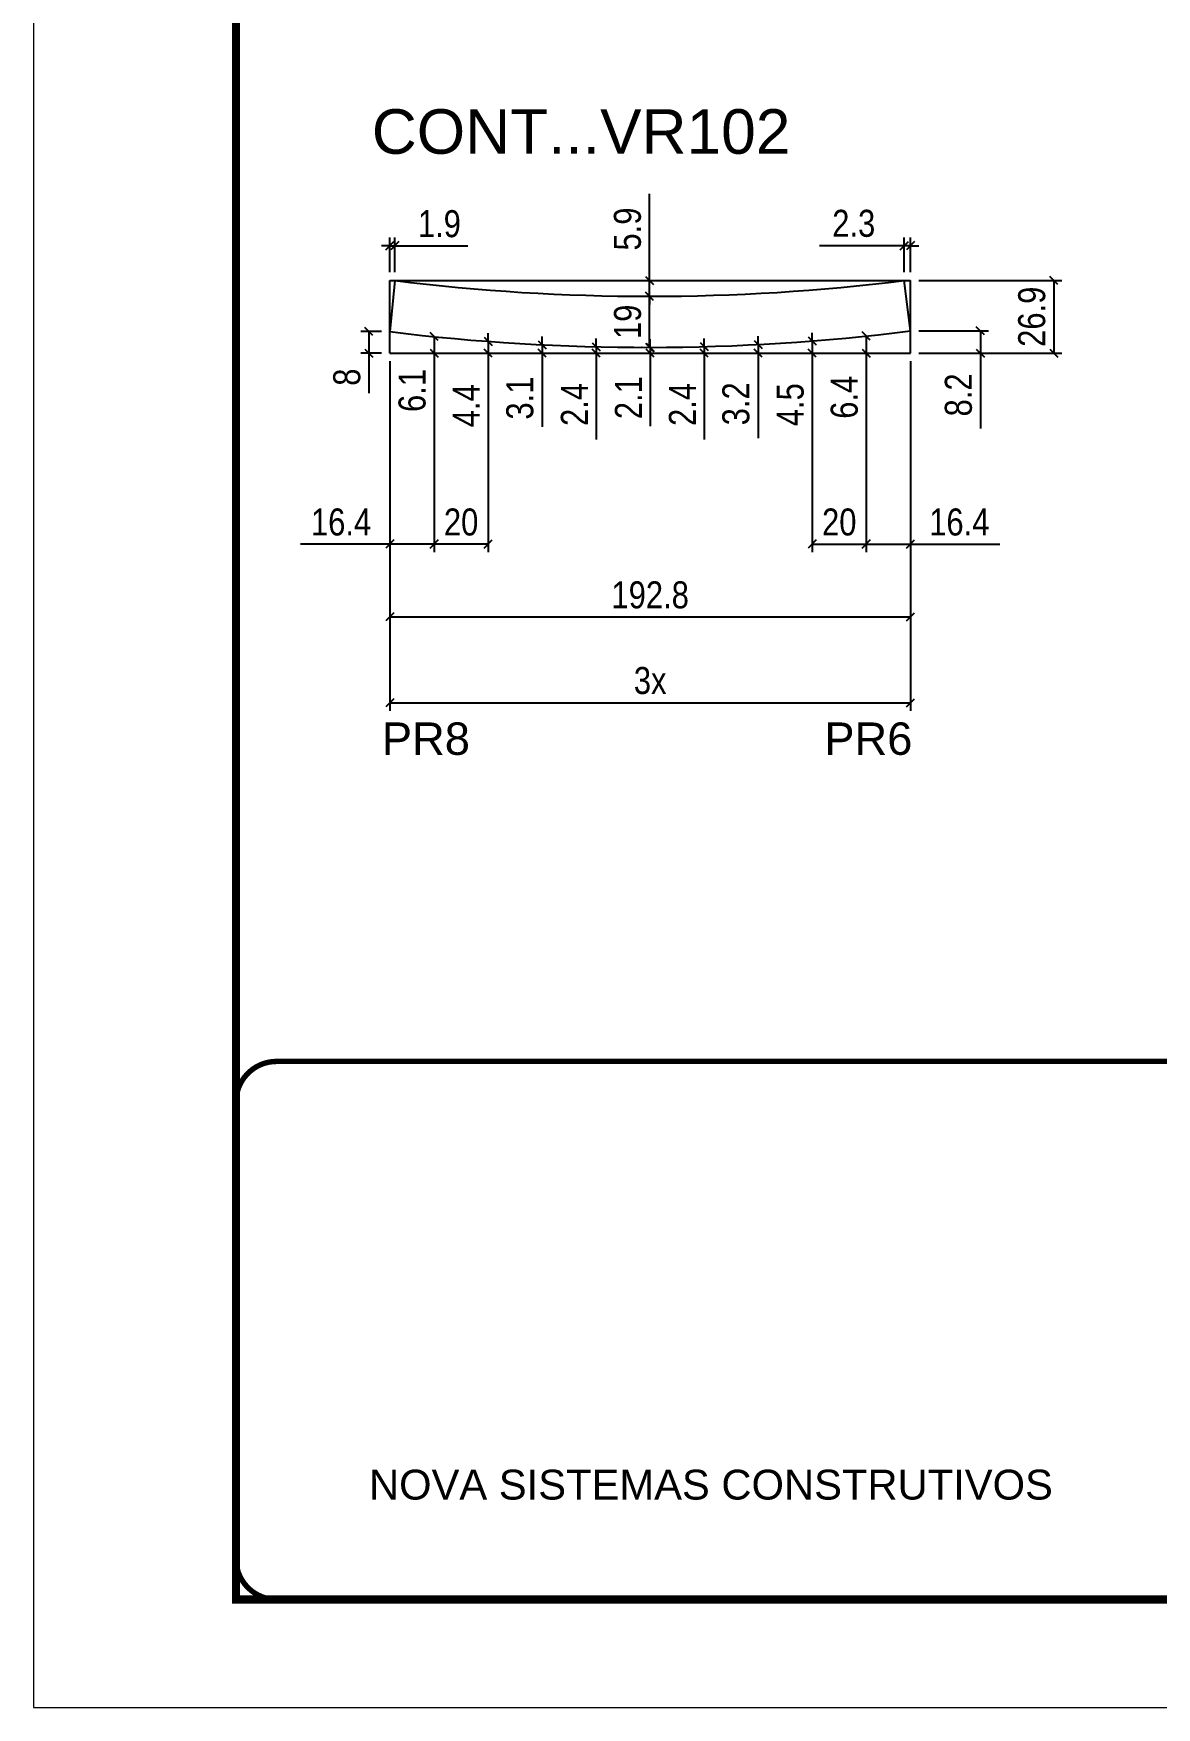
# Model space of a CAD drawing. Extents: x 2815 to 9069, y 548 to 5044.
# Drawn here: x 2815 to 3231, y 548 to 1168 of the extents above; entities that cross this region are included whole.
import ezdxf

# ---------------------------------------------------------------- set-up
doc = ezdxf.new("R2010")
doc.units = 0
doc.linetypes.add('CONTINUO', pattern=[0])
doc.linetypes.add('DASHED', pattern=[0.75, 0.5, -0.25])
for name, color, linetype in [('5', 5, 'Continuous'), ('Cotas', 1, 'Continuous'), ('NOMENCLATURA', 7, 'Continuous'), ('Painéis', 200, 'Continuous')]:
    doc.layers.add(name, color=color, linetype=linetype)
doc.layers.add('Folhas', color=255, linetype='Continuous', lineweight=9)
doc.layers.add('SARRAFO DE PRESSAO', color=251, linetype='DASHED', lineweight=9)
doc.styles.add('ARIAL', font='arial.ttf')
doc.styles.add('COTA TECNICA-50', font='techl___.ttf', dxfattribs={"height": 10})
doc.styles.get("Standard").update_dxf_attribs({"font": 'arial.ttf'})
doc.dimstyles.new('COTA PAINEL-50', dxfattribs={"dimtxt": 10, "dimasz": 3, "dimexe": 3, "dimexo": 3, "dimgap": 3, "dimtad": 1, "dimdec": 1, "dimzin": 12, "dimdsep": 46, "dimtxsty": 'COTA TECNICA-50', "dimblk1": 'OBLIQUE', "dimblk2": 'OBLIQUE', "dimsah": 1, "dimcen": 0.9, "dimclrd": 4, "dimclre": 4, "dimclrt": 240, "dimadec": 1, "dimazin": 3, "dimtfac": 1, "dimtdec": 1, "dimtmove": 0, "dimatfit": 3, "dimfxl": 1, "dimtolj": 1, "dimtzin": 12, "dimarcsym": 0})

# ---------------------------------------------------------------- blocks, each defined once
blk = doc.blocks.new('9999999999')
at = {"color": 30, "linetype": 'CONTINUO', "const_width": 2}
blk.add_lwpolyline([(99583.98, 34230.21), (99583.98, 34414.45, 0.414214), (99568.98, 34429.45), (98228.98, 34429.45, 0.414214), (98213.98, 34414.45), (98213.98, 34245.21, 0.414214), (98228.98, 34230.21), (99583.98, 34230.21)], format="xyb", dxfattribs=at)
at = {"layer": 'Folhas'}
blk.add_lwpolyline([(98138.98, 34190.21), (99623.98, 34190.21), (99623.98, 35240.21), (98138.98, 35240.21)], close=True, dxfattribs=at)
at = {"layer": 'Folhas', "color": 30, "const_width": 3}
blk.add_lwpolyline([(98213.98, 34230.21), (99583.98, 34230.21), (99583.98, 35200.21), (98213.98, 35200.21)], close=True, dxfattribs=at)
at = {"color": 7, "linetype": 'Continuous', "ltscale": 5, "style": 'ARIAL'}
blk.add_text('NOVA SISTEMAS CONSTRUTIVOS', height=11.0592, dxfattribs=at).set_placement((98263.19, 34267.21))
blk = doc.blocks.new('_Oblique')
at = {"color": 0, "linetype": 'ByBlock', "lineweight": -2}
blk.add_line((-0.5, -0.5), (0.5, 0.5), dxfattribs=at)
blk = doc.blocks.new('*D208')
at = {"layer": 'Cotas', "color": 4, "linetype": 'ByBlock', "lineweight": -2, "transparency": 16777216}
for p, q in [((2947.39, 1046.33), (2947.39, 948.64)), ((3140.23, 1046.33), (3140.23, 948.64)), ((2947.39, 951.64), (3140.23, 951.64))]:
    blk.add_line(p, q, dxfattribs=at)
at = {"layer": 'Defpoints', "color": 0, "linetype": 'ByBlock', "transparency": 16777216}
for p in [(2947.39, 1049.33), (3140.23, 1049.33), (3140.23, 951.64)]:
    blk.add_point(p, dxfattribs=at)
at = {"layer": 'Cotas', "color": 4, "linetype": 'ByBlock', "lineweight": -2, "transparency": 16777216, "xscale": 3, "yscale": 3, "zscale": 3, "rotation": 180}
blk.add_blockref('_Oblique', (2947.39, 951.64), dxfattribs=at)
at = {"layer": 'Cotas', "color": 4, "linetype": 'ByBlock', "lineweight": -2, "transparency": 16777216, "xscale": 3, "yscale": 3, "zscale": 3}
blk.add_blockref('_Oblique', (3140.23, 951.64), dxfattribs=at)
at = {"layer": 'Cotas', "color": 240, "linetype": 'ByBlock', "transparency": 16777216, "insert": (3043.81, 959.74), "char_height": 10, "attachment_point": 5, "style": 'COTA TECNICA-50'}
blk.add_mtext('\\A1;192.8', dxfattribs=at)
blk = doc.blocks.new('*D209')
at = {"layer": 'Cotas', "color": 4, "linetype": 'ByBlock', "lineweight": -2, "transparency": 16777216}
for p, q in [((2944.39, 1057.3), (2936.63, 1057.3)), ((2939.63, 1057.3), (2939.63, 1049.33)), ((2944.39, 1049.33), (2936.63, 1049.33)), ((2939.63, 1049.33), (2939.63, 1034.51))]:
    blk.add_line(p, q, dxfattribs=at)
at = {"layer": 'Defpoints', "color": 0, "linetype": 'ByBlock', "transparency": 16777216}
for p in [(2947.39, 1057.3), (2939.63, 1049.33), (2947.39, 1049.33)]:
    blk.add_point(p, dxfattribs=at)
at = {"layer": 'Cotas', "color": 4, "linetype": 'ByBlock', "lineweight": -2, "transparency": 16777216, "xscale": 3, "yscale": 3, "zscale": 3}
for p, rotation in [((2939.63, 1057.3), 90), ((2939.63, 1049.33), 270)]:
    blk.add_blockref('_Oblique', p, dxfattribs=dict(at, rotation=rotation))
at = {"layer": 'Cotas', "color": 240, "linetype": 'ByBlock', "transparency": 16777216, "insert": (2931.53, 1040.42), "char_height": 10, "attachment_point": 5, "rotation": 90, "style": 'COTA TECNICA-50'}
blk.add_mtext('\\A1;8', dxfattribs=at)
blk = doc.blocks.new('*D210')
at = {"layer": 'Cotas', "color": 4, "linetype": 'ByBlock', "lineweight": -2, "transparency": 16777216}
for p, q in [((3143.23, 1057.57), (3169.05, 1057.57)), ((3166.05, 1057.57), (3166.05, 1049.33)), ((3143.23, 1049.33), (3169.05, 1049.33)), ((3166.05, 1049.33), (3166.05, 1021.38))]:
    blk.add_line(p, q, dxfattribs=at)
at = {"layer": 'Defpoints', "color": 0, "linetype": 'ByBlock', "transparency": 16777216}
for p in [(3140.23, 1057.57), (3140.23, 1049.33), (3166.05, 1049.33)]:
    blk.add_point(p, dxfattribs=at)
at = {"layer": 'Cotas', "color": 4, "linetype": 'ByBlock', "lineweight": -2, "transparency": 16777216, "xscale": 3, "yscale": 3, "zscale": 3}
for p, rotation in [((3166.05, 1057.57), 90), ((3166.05, 1049.33), 270)]:
    blk.add_blockref('_Oblique', p, dxfattribs=dict(at, rotation=rotation))
at = {"layer": 'Cotas', "color": 240, "linetype": 'ByBlock', "transparency": 16777216, "insert": (3157.96, 1033.85), "char_height": 10, "attachment_point": 5, "rotation": 90, "style": 'COTA TECNICA-50'}
blk.add_mtext('\\A1;8.2', dxfattribs=at)
blk = doc.blocks.new('*D211')
at = {"layer": 'Cotas', "color": 4, "linetype": 'ByBlock', "lineweight": -2, "transparency": 16777216}
for p, q in [((3143.23, 1076.25), (3196.25, 1076.25)), ((3193.25, 1076.25), (3193.25, 1049.33)), ((3143.23, 1049.33), (3196.25, 1049.33))]:
    blk.add_line(p, q, dxfattribs=at)
at = {"layer": 'Defpoints', "color": 0, "linetype": 'ByBlock', "transparency": 16777216}
for p in [(3140.23, 1076.25), (3140.23, 1049.33), (3193.25, 1049.33)]:
    blk.add_point(p, dxfattribs=at)
at = {"layer": 'Cotas', "color": 4, "linetype": 'ByBlock', "lineweight": -2, "transparency": 16777216, "xscale": 3, "yscale": 3, "zscale": 3}
for p, rotation in [((3193.25, 1076.25), 90), ((3193.25, 1049.33), 270)]:
    blk.add_blockref('_Oblique', p, dxfattribs=dict(at, rotation=rotation))
at = {"layer": 'Cotas', "color": 240, "linetype": 'ByBlock', "transparency": 16777216, "insert": (3185.12, 1062.79), "char_height": 10, "attachment_point": 5, "rotation": 90, "style": 'COTA TECNICA-50'}
blk.add_mtext('\\A1;26.9', dxfattribs=at)
blk = doc.blocks.new('*D212')
at = {"layer": 'Cotas', "color": 4, "linetype": 'ByBlock', "lineweight": -2, "transparency": 16777216}
for p, q in [((2947.39, 1079.25), (2947.39, 1092.1)), ((2949.25, 1079.25), (2949.25, 1092.1)), ((2947.39, 1089.1), (2944.39, 1089.1)), ((2947.39, 1089.1), (2949.25, 1089.1)), ((2949.25, 1089.1), (2976.28, 1089.1))]:
    blk.add_line(p, q, dxfattribs=at)
at = {"layer": 'Defpoints', "color": 0, "linetype": 'ByBlock', "transparency": 16777216}
for p in [(2949.25, 1089.1), (2947.39, 1076.25), (2949.25, 1076.25)]:
    blk.add_point(p, dxfattribs=at)
at = {"layer": 'Cotas', "color": 4, "linetype": 'ByBlock', "lineweight": -2, "transparency": 16777216, "xscale": 3, "yscale": 3, "zscale": 3}
blk.add_blockref('_Oblique', (2947.39, 1089.1), dxfattribs=at)
at = {"layer": 'Cotas', "color": 4, "linetype": 'ByBlock', "lineweight": -2, "transparency": 16777216, "xscale": 3, "yscale": 3, "zscale": 3, "rotation": 180}
blk.add_blockref('_Oblique', (2949.25, 1089.1), dxfattribs=at)
at = {"layer": 'Cotas', "color": 240, "linetype": 'ByBlock', "transparency": 16777216, "insert": (2965.76, 1097.19), "char_height": 10, "attachment_point": 5, "style": 'COTA TECNICA-50'}
blk.add_mtext('\\A1;1.9', dxfattribs=at)
blk = doc.blocks.new('*D213')
at = {"layer": 'Cotas', "color": 4, "linetype": 'ByBlock', "lineweight": -2, "transparency": 16777216}
for p, q in [((3137.89, 1079.25), (3137.89, 1092.1)), ((3140.23, 1079.25), (3140.23, 1092.1)), ((3137.89, 1089.1), (3106.46, 1089.1)), ((3140.23, 1089.1), (3137.89, 1089.1)), ((3140.23, 1089.1), (3143.23, 1089.1))]:
    blk.add_line(p, q, dxfattribs=at)
at = {"layer": 'Defpoints', "color": 0, "linetype": 'ByBlock', "transparency": 16777216}
for p in [(3137.89, 1089.1), (3137.89, 1076.25), (3140.23, 1076.25)]:
    blk.add_point(p, dxfattribs=at)
at = {"layer": 'Cotas', "color": 4, "linetype": 'ByBlock', "lineweight": -2, "transparency": 16777216, "xscale": 3, "yscale": 3, "zscale": 3}
blk.add_blockref('_Oblique', (3137.89, 1089.1), dxfattribs=at)
at = {"layer": 'Cotas', "color": 4, "linetype": 'ByBlock', "lineweight": -2, "transparency": 16777216, "xscale": 3, "yscale": 3, "zscale": 3, "rotation": 180}
blk.add_blockref('_Oblique', (3140.23, 1089.1), dxfattribs=at)
at = {"layer": 'Cotas', "color": 240, "linetype": 'ByBlock', "transparency": 16777216, "insert": (3119.18, 1097.32), "char_height": 10, "attachment_point": 5, "style": 'COTA TECNICA-50'}
blk.add_mtext('\\A1;2.3', dxfattribs=at)
blk = doc.blocks.new('*D29')
at = {"layer": 'Cotas', "color": 4, "linetype": 'ByBlock', "lineweight": -2, "transparency": 16777216}
for p, q in [((2963.81, 1055.46), (2963.81, 1049.33)), ((2966.81, 1055.46), (2966.81, 1055.46)), ((2963.81, 1049.33), (2963.81, 1024.65)), ((2966.81, 1049.33), (2966.81, 1049.33))]:
    blk.add_line(p, q, dxfattribs=at)
at = {"layer": 'Defpoints', "color": 0, "linetype": 'ByBlock', "transparency": 16777216}
for p in [(2963.81, 1055.46), (2963.81, 1049.33), (2963.81, 1049.33)]:
    blk.add_point(p, dxfattribs=at)
at = {"layer": 'Cotas', "color": 4, "linetype": 'ByBlock', "lineweight": -2, "transparency": 16777216, "xscale": 3, "yscale": 3, "zscale": 3}
for p, rotation in [((2963.81, 1055.46), 90), ((2963.81, 1049.33), 270)]:
    blk.add_blockref('_Oblique', p, dxfattribs=dict(at, rotation=rotation))
at = {"layer": 'Cotas', "color": 240, "linetype": 'ByBlock', "transparency": 16777216, "insert": (2955.71, 1035.49), "char_height": 10, "attachment_point": 5, "rotation": 90, "style": 'COTA TECNICA-50'}
blk.add_mtext('\\A1;6.1', dxfattribs=at)
blk = doc.blocks.new('*D30')
at = {"layer": 'Cotas', "color": 4, "linetype": 'ByBlock', "lineweight": -2, "transparency": 16777216}
for p, q in [((2983.81, 1053.68), (2983.81, 1056.68)), ((2983.81, 1053.68), (2983.81, 1049.33)), ((2983.81, 1049.33), (2983.81, 1016.36)), ((2986.81, 1053.68), (2986.81, 1053.68)), ((2986.81, 1049.33), (2986.81, 1049.33))]:
    blk.add_line(p, q, dxfattribs=at)
at = {"layer": 'Defpoints', "color": 0, "linetype": 'ByBlock', "transparency": 16777216}
for p in [(2983.81, 1053.68), (2983.81, 1049.33), (2983.81, 1049.33)]:
    blk.add_point(p, dxfattribs=at)
at = {"layer": 'Cotas', "color": 4, "linetype": 'ByBlock', "lineweight": -2, "transparency": 16777216, "xscale": 3, "yscale": 3, "zscale": 3}
for p, rotation in [((2983.81, 1053.68), 270), ((2983.81, 1049.33), 90)]:
    blk.add_blockref('_Oblique', p, dxfattribs=dict(at, rotation=rotation))
at = {"layer": 'Cotas', "color": 240, "linetype": 'ByBlock', "transparency": 16777216, "insert": (2975.74, 1029.84), "char_height": 10, "attachment_point": 5, "rotation": 90, "style": 'COTA TECNICA-50'}
blk.add_mtext('\\A1;4.4', dxfattribs=at)
blk = doc.blocks.new('*D31')
at = {"layer": 'Cotas', "color": 4, "linetype": 'ByBlock', "lineweight": -2, "transparency": 16777216}
for p, q in [((3003.81, 1052.43), (3003.81, 1055.43)), ((3003.81, 1052.43), (3003.81, 1049.33)), ((3003.81, 1049.33), (3003.81, 1022.01)), ((3006.81, 1052.43), (3006.81, 1052.43)), ((3006.81, 1049.33), (3006.81, 1049.33))]:
    blk.add_line(p, q, dxfattribs=at)
at = {"layer": 'Defpoints', "color": 0, "linetype": 'ByBlock', "transparency": 16777216}
for p in [(3003.81, 1052.43), (3003.81, 1049.33), (3003.81, 1049.33)]:
    blk.add_point(p, dxfattribs=at)
at = {"layer": 'Cotas', "color": 4, "linetype": 'ByBlock', "lineweight": -2, "transparency": 16777216, "xscale": 3, "yscale": 3, "zscale": 3}
for p, rotation in [((3003.81, 1052.43), 270), ((3003.81, 1049.33), 90)]:
    blk.add_blockref('_Oblique', p, dxfattribs=dict(at, rotation=rotation))
at = {"layer": 'Cotas', "color": 240, "linetype": 'ByBlock', "transparency": 16777216, "insert": (2995.59, 1032.67), "char_height": 10, "attachment_point": 5, "rotation": 90, "style": 'COTA TECNICA-50'}
blk.add_mtext('\\A1;3.1', dxfattribs=at)
blk = doc.blocks.new('*D32')
at = {"layer": 'Cotas', "color": 4, "linetype": 'ByBlock', "lineweight": -2, "transparency": 16777216}
for p, q in [((3023.81, 1051.69), (3023.81, 1054.69)), ((3023.81, 1051.69), (3023.81, 1049.33)), ((3023.81, 1049.33), (3023.81, 1017.3)), ((3026.81, 1051.69), (3026.81, 1051.69)), ((3026.81, 1049.33), (3026.81, 1049.33))]:
    blk.add_line(p, q, dxfattribs=at)
at = {"layer": 'Defpoints', "color": 0, "linetype": 'ByBlock', "transparency": 16777216}
for p in [(3023.81, 1051.69), (3023.81, 1049.33), (3023.81, 1049.33)]:
    blk.add_point(p, dxfattribs=at)
at = {"layer": 'Cotas', "color": 4, "linetype": 'ByBlock', "lineweight": -2, "transparency": 16777216, "xscale": 3, "yscale": 3, "zscale": 3}
for p, rotation in [((3023.81, 1051.69), 270), ((3023.81, 1049.33), 90)]:
    blk.add_blockref('_Oblique', p, dxfattribs=dict(at, rotation=rotation))
at = {"layer": 'Cotas', "color": 240, "linetype": 'ByBlock', "transparency": 16777216, "insert": (3015.74, 1030.31), "char_height": 10, "attachment_point": 5, "rotation": 90, "style": 'COTA TECNICA-50'}
blk.add_mtext('\\A1;2.4', dxfattribs=at)
blk = doc.blocks.new('*D33')
at = {"layer": 'Cotas', "color": 4, "linetype": 'ByBlock', "lineweight": -2, "transparency": 16777216}
for p, q in [((3043.81, 1051.46), (3043.81, 1054.46)), ((3043.81, 1051.46), (3043.81, 1049.33)), ((3043.81, 1049.33), (3043.81, 1022.33)), ((3046.81, 1051.46), (3046.81, 1051.46)), ((3046.81, 1049.33), (3046.81, 1049.33))]:
    blk.add_line(p, q, dxfattribs=at)
at = {"layer": 'Defpoints', "color": 0, "linetype": 'ByBlock', "transparency": 16777216}
for p in [(3043.81, 1051.46), (3043.81, 1049.33), (3043.81, 1049.33)]:
    blk.add_point(p, dxfattribs=at)
at = {"layer": 'Cotas', "color": 4, "linetype": 'ByBlock', "lineweight": -2, "transparency": 16777216, "xscale": 3, "yscale": 3, "zscale": 3}
for p, rotation in [((3043.81, 1051.46), 270), ((3043.81, 1049.33), 90)]:
    blk.add_blockref('_Oblique', p, dxfattribs=dict(at, rotation=rotation))
at = {"layer": 'Cotas', "color": 240, "linetype": 'ByBlock', "transparency": 16777216, "insert": (3035.75, 1032.83), "char_height": 10, "attachment_point": 5, "rotation": 90, "style": 'COTA TECNICA-50'}
blk.add_mtext('\\A1;2.1', dxfattribs=at)
blk = doc.blocks.new('*D34')
at = {"layer": 'Cotas', "color": 4, "linetype": 'ByBlock', "lineweight": -2, "transparency": 16777216}
for p, q in [((3063.81, 1051.74), (3063.81, 1054.74)), ((3063.81, 1051.74), (3063.81, 1049.33)), ((3063.81, 1049.33), (3063.81, 1017.3)), ((3066.81, 1051.74), (3066.81, 1051.74)), ((3066.81, 1049.33), (3066.81, 1049.33))]:
    blk.add_line(p, q, dxfattribs=at)
at = {"layer": 'Defpoints', "color": 0, "linetype": 'ByBlock', "transparency": 16777216}
for p in [(3063.81, 1051.74), (3063.81, 1049.33), (3063.81, 1049.33)]:
    blk.add_point(p, dxfattribs=at)
at = {"layer": 'Cotas', "color": 4, "linetype": 'ByBlock', "lineweight": -2, "transparency": 16777216, "xscale": 3, "yscale": 3, "zscale": 3}
for p, rotation in [((3063.81, 1051.74), 270), ((3063.81, 1049.33), 90)]:
    blk.add_blockref('_Oblique', p, dxfattribs=dict(at, rotation=rotation))
at = {"layer": 'Cotas', "color": 240, "linetype": 'ByBlock', "transparency": 16777216, "insert": (3055.74, 1030.31), "char_height": 10, "attachment_point": 5, "rotation": 90, "style": 'COTA TECNICA-50'}
blk.add_mtext('\\A1;2.4', dxfattribs=at)
blk = doc.blocks.new('*D35')
at = {"layer": 'Cotas', "color": 4, "linetype": 'ByBlock', "lineweight": -2, "transparency": 16777216}
for p, q in [((3083.81, 1052.54), (3083.81, 1055.54)), ((3083.81, 1052.54), (3083.81, 1049.33)), ((3083.81, 1049.33), (3083.81, 1017.78)), ((3086.81, 1052.54), (3086.81, 1052.54)), ((3086.81, 1049.33), (3086.81, 1049.33))]:
    blk.add_line(p, q, dxfattribs=at)
at = {"layer": 'Defpoints', "color": 0, "linetype": 'ByBlock', "transparency": 16777216}
for p in [(3083.81, 1052.54), (3083.81, 1049.33), (3083.81, 1049.33)]:
    blk.add_point(p, dxfattribs=at)
at = {"layer": 'Cotas', "color": 4, "linetype": 'ByBlock', "lineweight": -2, "transparency": 16777216, "xscale": 3, "yscale": 3, "zscale": 3}
for p, rotation in [((3083.81, 1052.54), 270), ((3083.81, 1049.33), 90)]:
    blk.add_blockref('_Oblique', p, dxfattribs=dict(at, rotation=rotation))
at = {"layer": 'Cotas', "color": 240, "linetype": 'ByBlock', "transparency": 16777216, "insert": (3075.59, 1030.55), "char_height": 10, "attachment_point": 5, "rotation": 90, "style": 'COTA TECNICA-50'}
blk.add_mtext('\\A1;3.2', dxfattribs=at)
blk = doc.blocks.new('*D36')
at = {"layer": 'Cotas', "color": 4, "linetype": 'ByBlock', "lineweight": -2, "transparency": 16777216}
for p, q in [((3103.81, 1053.85), (3103.81, 1056.85)), ((3103.81, 1053.85), (3103.81, 1049.33)), ((3106.81, 1053.85), (3106.81, 1053.85)), ((3103.81, 1049.33), (3103.81, 1017.11)), ((3106.81, 1049.33), (3106.81, 1049.33))]:
    blk.add_line(p, q, dxfattribs=at)
at = {"layer": 'Defpoints', "color": 0, "linetype": 'ByBlock', "transparency": 16777216}
for p in [(3103.81, 1053.85), (3103.81, 1049.33), (3103.81, 1049.33)]:
    blk.add_point(p, dxfattribs=at)
at = {"layer": 'Cotas', "color": 4, "linetype": 'ByBlock', "lineweight": -2, "transparency": 16777216, "xscale": 3, "yscale": 3, "zscale": 3}
for p, rotation in [((3103.81, 1053.85), 270), ((3103.81, 1049.33), 90)]:
    blk.add_blockref('_Oblique', p, dxfattribs=dict(at, rotation=rotation))
at = {"layer": 'Cotas', "color": 240, "linetype": 'ByBlock', "transparency": 16777216, "insert": (3095.7, 1030.22), "char_height": 10, "attachment_point": 5, "rotation": 90, "style": 'COTA TECNICA-50'}
blk.add_mtext('\\A1;4.5', dxfattribs=at)
blk = doc.blocks.new('*D37')
at = {"layer": 'Cotas', "color": 4, "linetype": 'ByBlock', "lineweight": -2, "transparency": 16777216}
for p, q in [((3123.81, 1055.68), (3123.81, 1049.33)), ((3126.81, 1055.68), (3126.81, 1055.68)), ((3123.81, 1049.33), (3123.81, 1019.63)), ((3126.81, 1049.33), (3126.81, 1049.33))]:
    blk.add_line(p, q, dxfattribs=at)
at = {"layer": 'Defpoints', "color": 0, "linetype": 'ByBlock', "transparency": 16777216}
for p in [(3123.81, 1055.68), (3123.81, 1049.33), (3123.81, 1049.33)]:
    blk.add_point(p, dxfattribs=at)
at = {"layer": 'Cotas', "color": 4, "linetype": 'ByBlock', "lineweight": -2, "transparency": 16777216, "xscale": 3, "yscale": 3, "zscale": 3}
for p, rotation in [((3123.81, 1055.68), 90), ((3123.81, 1049.33), 270)]:
    blk.add_blockref('_Oblique', p, dxfattribs=dict(at, rotation=rotation))
at = {"layer": 'Cotas', "color": 240, "linetype": 'ByBlock', "transparency": 16777216, "insert": (3115.71, 1032.98), "char_height": 10, "attachment_point": 5, "rotation": 90, "style": 'COTA TECNICA-50'}
blk.add_mtext('\\A1;6.4', dxfattribs=at)
blk = doc.blocks.new('*D214')
at = {"layer": 'Cotas', "color": 4, "linetype": 'ByBlock', "lineweight": -2, "transparency": 16777216}
for p, q in [((3043.57, 1051.46), (3043.57, 1070.36)), ((3046.57, 1070.36), (3046.57, 1070.36)), ((3040.82, 1051.46), (3040.57, 1051.46))]:
    blk.add_line(p, q, dxfattribs=at)
at = {"layer": 'Defpoints', "color": 0, "linetype": 'ByBlock', "transparency": 16777216}
for p in [(3043.57, 1070.36), (3043.57, 1070.36), (3043.82, 1051.46)]:
    blk.add_point(p, dxfattribs=at)
at = {"layer": 'Cotas', "color": 4, "linetype": 'ByBlock', "lineweight": -2, "transparency": 16777216, "xscale": 3, "yscale": 3, "zscale": 3}
for p, rotation in [((3043.57, 1070.36), 90), ((3043.57, 1051.46), 270)]:
    blk.add_blockref('_Oblique', p, dxfattribs=dict(at, rotation=rotation))
at = {"layer": 'Cotas', "color": 240, "linetype": 'ByBlock', "transparency": 16777216, "insert": (3035.48, 1060.91), "char_height": 10, "attachment_point": 5, "rotation": 90, "style": 'COTA TECNICA-50'}
blk.add_mtext('\\A1;19', dxfattribs=at)
blk = doc.blocks.new('*D38')
at = {"layer": 'Cotas', "color": 4, "linetype": 'ByBlock', "lineweight": -2, "transparency": 16777216}
for p, q in [((3043.57, 1076.25), (3043.57, 1108.29)), ((3043.57, 1070.36), (3043.57, 1076.25)), ((3046.57, 1076.25), (3046.57, 1076.25)), ((3043.57, 1070.36), (3043.57, 1067.36)), ((3046.57, 1070.36), (3046.57, 1070.36))]:
    blk.add_line(p, q, dxfattribs=at)
at = {"layer": 'Defpoints', "color": 0, "linetype": 'ByBlock', "transparency": 16777216}
for p in [(3043.57, 1076.25), (3043.57, 1076.25), (3043.57, 1070.36)]:
    blk.add_point(p, dxfattribs=at)
at = {"layer": 'Cotas', "color": 4, "linetype": 'ByBlock', "lineweight": -2, "transparency": 16777216, "xscale": 3, "yscale": 3, "zscale": 3}
for p, rotation in [((3043.57, 1076.25), 270), ((3043.57, 1070.36), 90)]:
    blk.add_blockref('_Oblique', p, dxfattribs=dict(at, rotation=rotation))
at = {"layer": 'Cotas', "color": 240, "linetype": 'ByBlock', "transparency": 16777216, "insert": (3035.43, 1095.27), "char_height": 10, "attachment_point": 5, "rotation": 90, "style": 'COTA TECNICA-50'}
blk.add_mtext('\\A1;5.9', dxfattribs=at)
blk = doc.blocks.new('*D215')
at = {"layer": 'Cotas', "color": 4, "linetype": 'ByBlock', "lineweight": -2, "transparency": 16777216}
for p, q in [((2947.39, 1046.33), (2947.39, 975.62)), ((2963.81, 1046.33), (2963.81, 975.62)), ((2947.39, 978.62), (2914.34, 978.62)), ((2963.81, 978.62), (2947.39, 978.62))]:
    blk.add_line(p, q, dxfattribs=at)
at = {"layer": 'Defpoints', "color": 0, "linetype": 'ByBlock', "transparency": 16777216}
for p in [(2947.39, 1049.33), (2963.81, 1049.33), (2947.39, 978.62)]:
    blk.add_point(p, dxfattribs=at)
at = {"layer": 'Cotas', "color": 4, "linetype": 'ByBlock', "lineweight": -2, "transparency": 16777216, "xscale": 3, "yscale": 3, "zscale": 3, "rotation": 180}
blk.add_blockref('_Oblique', (2947.39, 978.62), dxfattribs=at)
at = {"layer": 'Cotas', "color": 4, "linetype": 'ByBlock', "lineweight": -2, "transparency": 16777216, "xscale": 3, "yscale": 3, "zscale": 3}
blk.add_blockref('_Oblique', (2963.81, 978.62), dxfattribs=at)
at = {"layer": 'Cotas', "color": 240, "linetype": 'ByBlock', "transparency": 16777216, "insert": (2929.37, 986.72), "char_height": 10, "attachment_point": 5, "style": 'COTA TECNICA-50'}
blk.add_mtext('\\A1;16.4', dxfattribs=at)
blk = doc.blocks.new('*D39')
at = {"layer": 'Cotas', "color": 4, "linetype": 'ByBlock', "lineweight": -2, "transparency": 16777216}
for p, q in [((2963.81, 1046.33), (2963.81, 975.62)), ((2983.81, 1046.33), (2983.81, 975.62)), ((2983.81, 978.62), (2963.81, 978.62))]:
    blk.add_line(p, q, dxfattribs=at)
at = {"layer": 'Defpoints', "color": 0, "linetype": 'ByBlock', "transparency": 16777216}
for p in [(2963.81, 1049.33), (2983.81, 1049.33), (2963.81, 978.62)]:
    blk.add_point(p, dxfattribs=at)
at = {"layer": 'Cotas', "color": 4, "linetype": 'ByBlock', "lineweight": -2, "transparency": 16777216, "xscale": 3, "yscale": 3, "zscale": 3, "rotation": 180}
blk.add_blockref('_Oblique', (2963.81, 978.62), dxfattribs=at)
at = {"layer": 'Cotas', "color": 4, "linetype": 'ByBlock', "lineweight": -2, "transparency": 16777216, "xscale": 3, "yscale": 3, "zscale": 3}
blk.add_blockref('_Oblique', (2983.81, 978.62), dxfattribs=at)
at = {"layer": 'Cotas', "color": 240, "linetype": 'ByBlock', "transparency": 16777216, "insert": (2973.81, 986.72), "char_height": 10, "attachment_point": 5, "style": 'COTA TECNICA-50'}
blk.add_mtext('\\A1;20', dxfattribs=at)
blk = doc.blocks.new('*D40')
at = {"layer": 'Cotas', "color": 4, "linetype": 'ByBlock', "lineweight": -2, "transparency": 16777216}
for p, q in [((3123.81, 1046.33), (3123.81, 975.62)), ((3140.23, 1046.33), (3140.23, 975.62)), ((3123.81, 978.62), (3140.23, 978.62)), ((3140.23, 978.62), (3173.28, 978.62))]:
    blk.add_line(p, q, dxfattribs=at)
at = {"layer": 'Defpoints', "color": 0, "linetype": 'ByBlock', "transparency": 16777216}
for p in [(3123.81, 1049.33), (3140.23, 1049.33), (3140.23, 978.62)]:
    blk.add_point(p, dxfattribs=at)
at = {"layer": 'Cotas', "color": 4, "linetype": 'ByBlock', "lineweight": -2, "transparency": 16777216, "xscale": 3, "yscale": 3, "zscale": 3, "rotation": 180}
blk.add_blockref('_Oblique', (3123.81, 978.62), dxfattribs=at)
at = {"layer": 'Cotas', "color": 4, "linetype": 'ByBlock', "lineweight": -2, "transparency": 16777216, "xscale": 3, "yscale": 3, "zscale": 3}
blk.add_blockref('_Oblique', (3140.23, 978.62), dxfattribs=at)
at = {"layer": 'Cotas', "color": 240, "linetype": 'ByBlock', "transparency": 16777216, "insert": (3158.26, 986.72), "char_height": 10, "attachment_point": 5, "style": 'COTA TECNICA-50'}
blk.add_mtext('\\A1;16.4', dxfattribs=at)
blk = doc.blocks.new('*D41')
at = {"layer": 'Cotas', "color": 4, "linetype": 'ByBlock', "lineweight": -2, "transparency": 16777216}
for p, q in [((3103.81, 1046.33), (3103.81, 975.62)), ((3123.81, 1046.33), (3123.81, 975.62)), ((3103.81, 978.62), (3123.81, 978.62))]:
    blk.add_line(p, q, dxfattribs=at)
at = {"layer": 'Defpoints', "color": 0, "linetype": 'ByBlock', "transparency": 16777216}
for p in [(3103.81, 1049.33), (3123.81, 1049.33), (3123.81, 978.62)]:
    blk.add_point(p, dxfattribs=at)
at = {"layer": 'Cotas', "color": 4, "linetype": 'ByBlock', "lineweight": -2, "transparency": 16777216, "xscale": 3, "yscale": 3, "zscale": 3, "rotation": 180}
blk.add_blockref('_Oblique', (3103.81, 978.62), dxfattribs=at)
at = {"layer": 'Cotas', "color": 4, "linetype": 'ByBlock', "lineweight": -2, "transparency": 16777216, "xscale": 3, "yscale": 3, "zscale": 3}
blk.add_blockref('_Oblique', (3123.81, 978.62), dxfattribs=at)
at = {"layer": 'Cotas', "color": 240, "linetype": 'ByBlock', "transparency": 16777216, "insert": (3113.81, 986.72), "char_height": 10, "attachment_point": 5, "style": 'COTA TECNICA-50'}
blk.add_mtext('\\A1;20', dxfattribs=at)
blk = doc.blocks.new('*D216')
at = {"layer": 'Cotas', "color": 4, "linetype": 'ByBlock', "lineweight": -2, "transparency": 16777216}
for p, q in [((2947.39, 1046.33), (2947.39, 916.81)), ((3140.23, 1046.33), (3140.23, 916.81)), ((2947.39, 919.81), (3140.23, 919.81))]:
    blk.add_line(p, q, dxfattribs=at)
at = {"layer": 'Defpoints', "color": 0, "linetype": 'ByBlock', "transparency": 16777216}
for p in [(2947.39, 1049.33), (3140.23, 1049.33), (3140.23, 919.81)]:
    blk.add_point(p, dxfattribs=at)
at = {"layer": 'Cotas', "color": 4, "linetype": 'ByBlock', "lineweight": -2, "transparency": 16777216, "xscale": 3, "yscale": 3, "zscale": 3, "rotation": 180}
blk.add_blockref('_Oblique', (2947.39, 919.81), dxfattribs=at)
at = {"layer": 'Cotas', "color": 4, "linetype": 'ByBlock', "lineweight": -2, "transparency": 16777216, "xscale": 3, "yscale": 3, "zscale": 3}
blk.add_blockref('_Oblique', (3140.23, 919.81), dxfattribs=at)
at = {"layer": 'Cotas', "color": 240, "linetype": 'ByBlock', "transparency": 16777216, "insert": (3043.81, 928.03), "char_height": 10, "attachment_point": 5, "style": 'COTA TECNICA-50'}
blk.add_mtext('\\A1;3x', dxfattribs=at)

msp = doc.modelspace()

# ---------------------------------------------------------------- linework, layer by layer
at = {"linetype": 'Continuous'}
for p, q in [((2949.25, 1076.25), (2947.39, 1057.3)), ((3140.23, 1057.57), (3137.89, 1076.25))]:
    msp.add_line(p, q, dxfattribs=at)
for centre, radius, start, end in [((3043.57, 1829.67), 759.31, 262.86422, 277.13578), ((3042.72, 1832.61), 781.16, 262.99056, 277.17108)]:
    msp.add_arc(centre, radius, start, end, dxfattribs=at)
at = {"layer": 'Painéis', "linetype": 'ByBlock'}
for p, q in [((2947.39, 1049.33), (2947.39, 1076.25)), ((2947.39, 1076.25), (3140.23, 1076.25)), ((3140.23, 1049.33), (3140.23, 1076.25)), ((2947.39, 1049.33), (3140.23, 1049.33))]:
    msp.add_line(p, q, dxfattribs=at)

# ---------------------------------------------------------------- block references
at = {"layer": 'SARRAFO DE PRESSAO', "color": 6, "linetype": 'ByBlock'}
msp.add_blockref('9999999999', (-95323.49, -33642.42), dxfattribs=at)

# ---------------------------------------------------------------- texts
at = {"layer": '5', "linetype": 'Continuous'}
for s, p in [('PR8', (2944.47, 900.56)), ('PR6', (3108.28, 900.56))]:
    msp.add_text(s, height=12, rotation=0.00004, dxfattribs=at).set_placement(p)
at = {"layer": 'NOMENCLATURA', "linetype": 'Continuous'}
msp.add_text('CONT...VR102', height=16.5, dxfattribs=at).set_placement((2940.75, 1123.14))

# ---------------------------------------------------------------- dimensions: what is measured, and where the dimension line sits
at = {"layer": 'Cotas', "linetype": 'ByBlock'}
for base, p1, p2, picture, middle in [((2949.25, 1089.1), (2947.39, 1076.25), (2949.25, 1076.25), '*D212', (2965.76, 1097.19)), ((3137.89, 1089.1), (3140.23, 1076.25), (3137.89, 1076.25), '*D213', (3119.18, 1097.32)), ((2947.39, 978.62), (2963.81, 1049.33), (2947.39, 1049.33), '*D215', (2929.37, 986.72)), ((3140.23, 951.64), (2947.39, 1049.33), (3140.23, 1049.33), '*D208', (3043.81, 959.74)), ((3140.23, 978.62), (3123.81, 1049.33), (3140.23, 1049.33), '*D40', (3158.26, 986.72))]:
    dim = msp.add_linear_dim(base=base, p1=p1, p2=p2, dimstyle='COTA PAINEL-50', override={"dimarcsym": 1}, dxfattribs=at)
    dim.commit()
    dim.dimension.update_dxf_attribs({"geometry": picture, "text_midpoint": middle})
for base, p1, p2, override, picture, middle in [((3043.57, 1076.25), (3043.57, 1070.36), (3043.57, 1076.25), {"dimarcsym": 1}, '*D38', (3035.43, 1095.27)), ((3043.57, 1070.36), (3043.82, 1051.46), (3043.57, 1070.36), {"dimdec": 0, "dimarcsym": 1}, '*D214', (3035.48, 1060.91)), ((2939.63, 1049.33), (2947.39, 1057.3), (2947.39, 1049.33), {"dimarcsym": 1}, '*D209', (2931.53, 1040.42)), ((2963.81, 1049.33), (2963.81, 1055.46), (2963.81, 1049.33), {"dimarcsym": 1}, '*D29', (2955.71, 1035.49)), ((2983.8103, 1049.3269), (2983.8103, 1053.6837), (2983.8103, 1049.3269), {"dimarcsym": 1}, '*D30', (2975.7372, 1029.8445)), ((3003.81, 1049.33), (3003.81, 1052.43), (3003.81, 1049.33), {"dimarcsym": 1}, '*D31', (2995.59, 1032.67)), ((3023.81, 1049.33), (3023.81, 1051.69), (3023.81, 1049.33), {"dimarcsym": 1}, '*D32', (3015.74, 1030.31)), ((3043.81, 1049.33), (3043.81, 1051.46), (3043.81, 1049.33), {"dimarcsym": 1}, '*D33', (3035.75, 1032.83)), ((3063.81, 1049.33), (3063.81, 1051.74), (3063.81, 1049.33), {"dimarcsym": 1}, '*D34', (3055.74, 1030.31)), ((3083.81, 1049.33), (3083.81, 1052.54), (3083.81, 1049.33), {"dimarcsym": 1}, '*D35', (3075.59, 1030.55)), ((3103.81, 1049.33), (3103.81, 1053.85), (3103.81, 1049.33), {"dimarcsym": 1}, '*D36', (3095.7, 1030.22)), ((3123.8103, 1049.3269), (3123.8103, 1055.6801), (3123.8103, 1049.3269), {"dimarcsym": 1}, '*D37', (3115.7079, 1032.976)), ((3166.05, 1049.33), (3140.23, 1057.57), (3140.23, 1049.33), {"dimarcsym": 1}, '*D210', (3157.96, 1033.85))]:
    dim = msp.add_linear_dim(base=base, p1=p1, p2=p2, angle=90, dimstyle='COTA PAINEL-50', override=override, dxfattribs=at)
    dim.commit()
    dim.dimension.update_dxf_attribs({"geometry": picture, "text_midpoint": middle})
dim = msp.add_linear_dim(base=(3193.25, 1049.33), p1=(3140.23, 1076.25), p2=(3140.23, 1049.33), angle=90, dimstyle='COTA PAINEL-50', override={"dimarcsym": 1}, dxfattribs=at)
dim.commit()
dim.dimension.update_dxf_attribs({"geometry": '*D211', "text_midpoint": (3193.25, 1062.79), "dimtype": 160})
dim = msp.add_linear_dim(base=(3140.23, 919.81), p1=(2947.39, 1049.33), p2=(3140.23, 1049.33), text='3x', dimstyle='COTA PAINEL-50', override={"dimarcsym": 1}, dxfattribs=at)
dim.commit()
dim.dimension.update_dxf_attribs({"geometry": '*D216', "text_midpoint": (3043.81, 928.03)})
for base, p1, p2, picture, middle in [((2963.81, 978.62), (2983.81, 1049.33), (2963.81, 1049.33), '*D39', (2973.81, 978.62)), ((3123.81, 978.62), (3103.81, 1049.33), (3123.81, 1049.33), '*D41', (3113.81, 978.62))]:
    dim = msp.add_linear_dim(base=base, p1=p1, p2=p2, dimstyle='COTA PAINEL-50', override={"dimarcsym": 1}, dxfattribs=at)
    dim.commit()
    dim.dimension.update_dxf_attribs({"geometry": picture, "text_midpoint": middle, "dimtype": 160})

doc.saveas('drawing.dxf')
